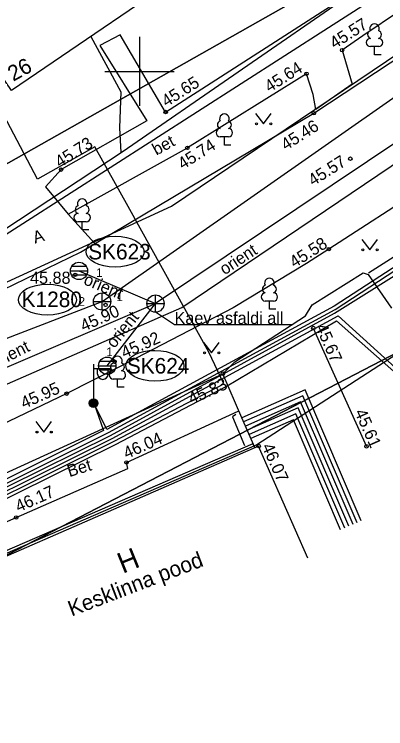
# Model space of a CAD drawing. Extents: x 640958 to 642190, y 6455812 to 6456715.
# Drawn here: x 641842.77 to 641864.23, y 6456062 to 6456103.3 of the extents above; entities that cross this region are included whole.
import ezdxf

# ---------------------------------------------------------------- set-up
doc = ezdxf.new("R2010")
doc.units = 0
for name, color, linetype in [('HALJASTUS', 7, 'Continuous'), ('HOONE', 7, 'Continuous'), ('HOONEDET', 7, 'Continuous'), ('KAEVU_NR', 7, 'Continuous'), ('KKAEV', 7, 'Continuous'), ('KORGUS', 7, 'Continuous'), ('KTRASS', 7, 'Continuous'), ('MOOTPIIR', 7, 'Continuous'), ('MPKAABEL', 7, 'Continuous'), ('PIIR', 7, 'Continuous'), ('POST', 7, 'Continuous'), ('PUU', 7, 'Continuous'), ('SITRASS', 7, 'Continuous'), ('SKKAEV', 7, 'Continuous'), ('SKTRASS', 7, 'Continuous'), ('TEE', 7, 'Continuous'), ('TORU_NR', 7, 'Continuous'), ('VORK', 7, 'Continuous'), ('VTRASS', 7, 'Continuous')]:
    doc.layers.add(name, color=color, linetype=linetype)

msp = doc.modelspace()

# ---------------------------------------------------------------- linework, layer by layer
at = {"layer": 'HALJASTUS'}
for p, q in [((641856.706, 6456097.568), (641857.169, 6456096.961)), ((641857.169, 6456096.961), (641857.615, 6456097.568)), ((641862.853, 6456090.286), (641863.317, 6456089.679)), ((641863.317, 6456089.679), (641863.762, 6456090.286)), ((641853.706, 6456084.332), (641854.169, 6456083.726)), ((641854.169, 6456083.726), (641854.615, 6456084.332)), ((641844.017, 6456079.757), (641844.481, 6456079.15)), ((641844.481, 6456079.15), (641844.926, 6456079.757))]:
    msp.add_line(p, q, dxfattribs=at)
for centre in [(641856.768, 6456096.961), (641857.597, 6456096.961), (641862.916, 6456089.679), (641863.744, 6456089.679), (641853.768, 6456083.726), (641854.597, 6456083.726), (641844.08, 6456079.15), (641844.908, 6456079.15)]:
    msp.add_circle(centre, 0.055, dxfattribs=at)
at = {"layer": 'HOONE'}
for p, q in [((641856.671, 6456078.245), (641855.915, 6456079.967)), ((641856.888, 6456078.341), (641839.679, 6456070.81)), ((641859.728, 6456071.85), (641856.888, 6456078.341))]:
    msp.add_line(p, q, dxfattribs=at)
for points in [[(641851.94, 6456110.142), (641854.215, 6456106.808), (641842.606, 6456098.889), (641840.139, 6456102.506)], [(641862.824, 6456074.009), (641859.588, 6456081.58), (641855.915, 6456079.967)], [(641862.585, 6456073.906), (641859.452, 6456081.237), (641856.019, 6456079.729)], [(641862.346, 6456073.804), (641859.316, 6456080.893), (641856.124, 6456079.491)], [(641862.107, 6456073.702), (641859.18, 6456080.549), (641856.229, 6456079.252)], [(641861.868, 6456073.6), (641859.044, 6456080.206), (641856.333, 6456079.014)], [(641861.629, 6456073.498), (641858.908, 6456079.862), (641856.438, 6456078.776)]]:
    msp.add_lwpolyline(points, dxfattribs=at)
at = {"layer": 'HOONEDET'}
msp.add_lwpolyline([(641838.578, 6456068.94), (641837.843, 6456070.381), (641856.582, 6456078.482)], dxfattribs=at)
at = {"layer": 'KAEVU_NR'}
for centre in [(641848.594, 6456089.576), (641844.683, 6456086.801), (641850.895, 6456082.978)]:
    msp.add_ellipse(centre, major_axis=(1.678, -0.009), ratio=0.531431, dxfattribs=at)
at = {"layer": 'KKAEV'}
for p, q in [((641847.842, 6456086.194), (641847.842, 6456087.194)), ((641850.93, 6456086.077), (641850.93, 6456087.077)), ((641847.342, 6456086.694), (641848.342, 6456086.694)), ((641850.43, 6456086.577), (641851.43, 6456086.577))]:
    msp.add_line(p, q, dxfattribs=at)
msp.add_lwpolyline([(641858.839, 6456085.346), (641852.024, 6456085.346), (641850.93, 6456086.077)], dxfattribs=at)
for centre in [(641847.842, 6456086.694), (641850.93, 6456086.577)]:
    msp.add_circle(centre, 0.5, dxfattribs=at)
at = {"layer": 'KORGUS'}
for centre in [(641861.712, 6456101.227), (641859.655, 6456099.862), (641851.515, 6456097.649), (641860.077, 6456097.585), (641852.769, 6456095.579), (641862.193, 6456094.951), (641845.472, 6456094.319), (641860.946, 6456089.725), (641846.292, 6456088.237), (641848.044, 6456086.499), (641860.051, 6456085.16), (641848.564, 6456083.217), (641854.823, 6456082.52), (641845.798, 6456081.367), (641856.888, 6456078.341), (641863.125, 6456078.321), (641849.252, 6456077.393), (641842.873, 6456074.206)]:
    msp.add_circle(centre, 0.1, dxfattribs=at)
at = {"layer": 'KTRASS'}
for p, q in [((641847.842, 6456086.694), (641892.493, 6456117.954)), ((641828.833, 6456079.35), (641847.842, 6456086.694))]:
    msp.add_line(p, q, dxfattribs=at)
at = {"layer": 'MOOTPIIR'}
msp.add_lwpolyline([(641699.376, 6456077.187), (641723.321, 6456044.256), (641768.111, 6456062.519), (641733.88, 6456100.45), (641738.29, 6456104.28), (641767.08, 6456072.45), (641775.887, 6456065.689), (641806.886, 6456078.329), (641829.91, 6456087.63), (641863.76, 6456106.8), (641894.192, 6456135.42), (641908.331, 6456113.974), (641895.575, 6456105.564), (641865.53, 6456084.07), (641856.78, 6456078.41), (641839.59, 6456070.96), (641834.69, 6456068.08), (641814.629, 6456059.162), (641624.805, 6455980.791)], dxfattribs=at)
at = {"layer": 'MPKAABEL'}
for points in [[(641837.827, 6456069.507), (641836.488, 6456073.084), (641848.32, 6456078.952), (641861.281, 6456086.015), (641871.107, 6456092.163), (641885.916, 6456102.548), (641893.822, 6456107.982), (641898.897, 6456111.566), (641907.375, 6456117.599), (641917.094, 6456124.364)], [(641915.593, 6456124.045), (641907.03, 6456118.09), (641898.55, 6456112.055), (641893.479, 6456108.474), (641892.773, 6456109.486), (641893.341, 6456108.343), (641885.573, 6456103.04), (641877.024, 6456097.006), (641870.772, 6456092.661), (641869.915, 6456094.045), (641870.599, 6456092.498), (641861.249, 6456086.43), (641848.108, 6456079.294), (641847.386, 6456080.775), (641847.925, 6456079.238), (641836.133, 6456073.354), (641822.452, 6456067.359), (641821.744, 6456069.324), (641822.223, 6456067.301), (641812.908, 6456063.223)], [(641837.827, 6456069.507), (641836.221, 6456073.174), (641848.217, 6456079.126), (641861.318, 6456086.242), (641870.884, 6456092.495), (641885.687, 6456102.876), (641893.593, 6456108.31), (641898.666, 6456111.892), (641907.145, 6456117.926), (641909.654, 6456119.675)], [(641837.827, 6456069.507), (641837.049, 6456072.917), (641848.531, 6456078.611), (641854.873, 6456081.939), (641854.004, 6456083.77), (641849.341, 6456092.181), (641847.422, 6456095.639), (641844.115, 6456093.773), (641841.36, 6456098.964), (641842.175, 6456099.521)], [(641837.827, 6456069.507), (641836.745, 6456072.988), (641848.426, 6456078.782), (641861.484, 6456085.857), (641871.195, 6456077.065)], [(641837.827, 6456069.507), (641837.305, 6456072.831), (641848.622, 6456078.433), (641854.97, 6456081.765), (641861.388, 6456085.57), (641871.137, 6456076.96), (641869.713, 6456075.055)]]:
    msp.add_lwpolyline(points, dxfattribs=at)
at = {"layer": 'PIIR'}
for points in [[(641947.25, 6456163.24), (641898.43, 6456129.71), (641889.59, 6456124.12), (641863.76, 6456106.8), (641829.91, 6456087.63), (641802.21, 6456076.44), (641775.69, 6456065.84), (641767.08, 6456072.45), (641745.37, 6456096.02), (641738.29, 6456104.28), (641733.88, 6456100.45), (641767.92, 6456062.73), (641743.56, 6456052.98), (641723.32, 6456044.89), (641699.14, 6456077.58)], [(641720.56, 6456021.4), (641724.52, 6456023.06), (641775.76, 6456043.37), (641804.24, 6456055.24), (641814.21, 6456059.34), (641834.69, 6456068.08), (641865.53, 6456084.07), (641884.97, 6456098.12), (641904.38, 6456112.51), (641923.66, 6456126.79)]]:
    msp.add_lwpolyline(points, dxfattribs=at)
for points in [[(641829.91, 6456087.63), (641863.76, 6456106.8), (641835.77, 6456141.26), (641801.26, 6456135.96)], [(641924.8, 6456076.27), (641904.38, 6456112.51), (641884.97, 6456098.12), (641892.51, 6456083.92), (641871.11, 6456077.28), (641865.53, 6456084.07), (641834.69, 6456068.08), (641846.38, 6456043.74), (641853.32, 6456048.14), (641858.77, 6456039.4), (641876.61, 6456049.51), (641892.05, 6456016.14), (641913.2, 6455970.52), (641921.45, 6455952.73), (641972.41, 6455991.8)]]:
    msp.add_lwpolyline(points, close=True, dxfattribs=at)
at = {"layer": 'POST'}
for p, q in [((641847.356, 6456081.069), (641847.356, 6456083.069)), ((641847.356, 6456082.819), (641848.356, 6456082.819)), ((641847.582, 6456082.498), (641847.582, 6456082.819)), ((641848.195, 6456082.498), (641848.195, 6456082.819)), ((641847.356, 6456080.819), (641847.356, 6456080.819))]:
    msp.add_line(p, q, dxfattribs=at)
for radius in [0.25, 0.225, 0.2, 0.175, 0.15, 0.125, 0.1, 0.075, 0.05, 0.025]:
    msp.add_circle((641847.354, 6456080.818), radius, dxfattribs=at)
msp.add_arc((641847.889, 6456082.498), 0.306, 180, 0, dxfattribs=at)
at = {"layer": 'PUU'}
for p, q in [((641863.828, 6456101.431), (641863.348, 6456101.431)), ((641863.588, 6456100.956), (641863.588, 6456101.431)), ((641863.968, 6456100.956), (641863.588, 6456100.956)), ((641855.15, 6456096.216), (641854.67, 6456096.216)), ((641854.91, 6456095.741), (641854.91, 6456096.216)), ((641855.29, 6456095.741), (641854.91, 6456095.741)), ((641846.929, 6456091.309), (641846.449, 6456091.309)), ((641846.689, 6456090.834), (641846.689, 6456091.309)), ((641847.069, 6456090.834), (641846.689, 6456090.834)), ((641857.751, 6456086.718), (641857.271, 6456086.718)), ((641857.511, 6456086.243), (641857.511, 6456086.718)), ((641857.891, 6456086.243), (641857.511, 6456086.243)), ((641848.969, 6456082.214), (641848.489, 6456082.214)), ((641848.729, 6456081.739), (641848.729, 6456082.214)), ((641849.109, 6456081.739), (641848.729, 6456081.739))]:
    msp.add_line(p, q, dxfattribs=at)
for centre, radius, start, end in [((641863.418, 6456102.128), 0.233, 109.0217, 253.1415), ((641863.588, 6456102.476), 0.277, 332.5799, 207.4201), ((641863.758, 6456102.128), 0.233, 286.8508, 70.9859), ((641863.351, 6456101.668), 0.238, 90.0016, 269.3953), ((641863.826, 6456101.668), 0.238, 270.6047, 89.9984), ((641854.91, 6456097.261), 0.277, 332.5799, 207.4201), ((641854.74, 6456096.913), 0.233, 109.0217, 253.1415), ((641855.08, 6456096.913), 0.233, 286.8508, 70.9859), ((641854.672, 6456096.453), 0.238, 90.0016, 269.3953), ((641855.147, 6456096.453), 0.238, 270.6047, 89.9984), ((641846.689, 6456092.354), 0.277, 332.5799, 207.4201), ((641846.519, 6456092.007), 0.233, 109.0217, 253.1415), ((641846.859, 6456092.007), 0.233, 286.8508, 70.9859), ((641846.452, 6456091.547), 0.238, 90.0016, 269.3953), ((641846.927, 6456091.547), 0.238, 270.6047, 89.9984), ((641857.511, 6456087.763), 0.277, 332.5799, 207.4201), ((641857.341, 6456087.416), 0.233, 109.0217, 253.1415), ((641857.681, 6456087.416), 0.233, 286.8508, 70.9859), ((641857.274, 6456086.956), 0.238, 90.0016, 269.3953), ((641857.749, 6456086.956), 0.238, 270.6047, 89.9984), ((641848.729, 6456083.259), 0.277, 332.5799, 207.4201), ((641848.559, 6456082.912), 0.233, 109.0217, 253.1415), ((641848.899, 6456082.912), 0.233, 286.8508, 70.9859), ((641848.491, 6456082.452), 0.238, 90.0016, 269.3953), ((641848.966, 6456082.452), 0.238, 270.6047, 89.9984)]:
    msp.add_arc(centre, radius, start, end, dxfattribs=at)
at = {"layer": 'SITRASS'}
for points in [[(641889.85, 6456121.06), (641860.93, 6456102.51), (641840.72, 6456089.57), (641839.87, 6456089.26)], [(641840.72, 6456089.57), (641841.29, 6456090.28), (641849.06, 6456095.39), (641869, 6456109.16), (641871.08, 6456109.67), (641875.85, 6456112.87), (641878.04, 6456113.9), (641888.08, 6456120.77), (641889.011, 6456120.532)], [(641791.437, 6456067.854), (641792.06, 6456068.57), (641796.181, 6456068.847), (641797.877, 6456068.882), (641803, 6456070.86), (641819.341, 6456077.63), (641833.045, 6456083.55), (641851.85, 6456092.205), (641890.74, 6456118.46)], [(641847.182, 6456102.01), (641848.93, 6456098.81), (641848.85, 6456096.74), (641848.929, 6456095.304)]]:
    msp.add_lwpolyline(points, dxfattribs=at)
at = {"layer": 'SKKAEV'}
for p, q in [((641846.937, 6456088.713), (641846.077, 6456088.713)), ((641846.007, 6456088.463), (641847.007, 6456088.463)), ((641846.937, 6456088.213), (641846.077, 6456088.213)), ((641847.643, 6456082.981), (641848.643, 6456082.981)), ((641848.573, 6456083.231), (641847.713, 6456083.231)), ((641848.573, 6456082.731), (641847.713, 6456082.731))]:
    msp.add_line(p, q, dxfattribs=at)
for centre in [(641846.507, 6456088.463), (641848.143, 6456082.981)]:
    msp.add_circle(centre, 0.5, dxfattribs=at)
at = {"layer": 'SKTRASS'}
for p in [(641898.805, 6456118.698), (641846.507, 6456088.463), (641817.55, 6456072.31), (641848.143, 6456082.981)]:
    msp.add_line(p, (641850.93, 6456086.577), dxfattribs=at)
msp.add_lwpolyline([(641855.572, 6456080.16), (641855.37, 6456080.018), (641856.067, 6456078.368)], dxfattribs=at)
at = {"layer": 'TEE'}
for p, q in [((641845.882, 6456091.748), (641847.427, 6456090.05)), ((641860.051, 6456085.16), (641863.125, 6456078.321)), ((641832.791, 6456072.442), (641854.823, 6456082.52))]:
    msp.add_line(p, q, dxfattribs=at)
for points in [[(641851.515, 6456097.649), (641862.385, 6456104.66), (641873.342, 6456112.022), (641887.451, 6456121.675), (641900.564, 6456130.764)], [(641842.143, 6456087.38), (641846.587, 6456089.55), (641860.077, 6456097.585), (641871.619, 6456105.219), (641882.328, 6456112.605), (641894.185, 6456120.779), (641905.659, 6456128.578)], [(641900.12, 6456127.563), (641885.729, 6456117.598), (641875.982, 6456110.86), (641862.903, 6456102.05), (641861.712, 6456101.227), (641862.305, 6456099.259), (641860.196, 6456097.803), (641860.032, 6456098.664), (641859.655, 6456099.862), (641852.769, 6456095.579)], [(641851.515, 6456097.649), (641848.881, 6456102.103), (641847.717, 6456101.502), (641850.419, 6456097.145), (641845.472, 6456094.319), (641844.58, 6456093.328), (641845.882, 6456091.748), (641852.769, 6456095.579)], [(641881.154, 6456089.729), (641876.417, 6456096.635), (641874.845, 6456097.25), (641873.967, 6456097.33), (641872.153, 6456096.961), (641860.946, 6456089.725), (641859.662, 6456088.89), (641855.42, 6456086.332), (641848.772, 6456082.878)], [(641875.728, 6456096.589), (641868.328, 6456091.575), (641863.248, 6456088.326)], [(641855.916, 6456079.97), (641854.823, 6456082.52), (641855.519, 6456083.202), (641859.605, 6456085.875), (641859.989, 6456086.493), (641862.938, 6456088.362), (641863.223, 6456088.26), (641864.575, 6456086.301)], [(641848.772, 6456082.878), (641845.798, 6456081.367), (641838.598, 6456077.929), (641820.845, 6456070.137), (641813.632, 6456066.762)], [(641833.775, 6456070.18), (641842.873, 6456074.206), (641849.325, 6456077.039), (641849.252, 6456077.393), (641855.706, 6456080.346)]]:
    msp.add_lwpolyline(points, dxfattribs=at)
at = {"layer": 'VORK'}
for p, q in [((641850, 6456102), (641850, 6456098)), ((641848, 6456100), (641852, 6456100))]:
    msp.add_line(p, q, dxfattribs=at)
at = {"layer": 'VTRASS'}
msp.add_lwpolyline([(641804.219, 6456065.231), (641852.46, 6456086.34), (641909.032, 6456124.58)], dxfattribs=at)

# ---------------------------------------------------------------- texts
at = {"layer": 'HOONE'}
for s, height, rotation, p in [('26', 0.9, 28.9944, (641842.706, 6456099.395)), ('Kesklinna pood', 0.9, 20.9186, (641846.079, 6456068.478)), ('H', 1.2, 22.129, (641849.035, 6456070.95))]:
    msp.add_text(s, height=height, rotation=rotation, dxfattribs=at).set_placement(p)
at = {"layer": 'KAEVU_NR'}
for s, p in [('SK623', (641847.041, 6456089.126)), ('K1280', (641843.195, 6456086.369)), ('SK624', (641849.275, 6456082.528))]:
    msp.add_text(s, height=0.9, dxfattribs=at).set_placement(p)
at = {"layer": 'KKAEV'}
msp.add_text('Kaev asfaldi all', height=0.7, dxfattribs=at).set_placement((641852.029, 6456085.393))
at = {"layer": 'KORGUS'}
for s, rotation, p in [('45.57', 32.4431, (641861.281, 6456101.278)), ('45.64', 32.4431, (641857.515, 6456098.76)), ('45.65', 32.4431, (641851.56, 6456097.918)), ('45.46', 32.4431, (641858.462, 6456095.401)), ('45.73', 32.4431, (641845.4, 6456094.406)), ('45.74', 32.4431, (641852.5, 6456094.295)), ('45.57', 32.4431, (641860.033, 6456093.344)), ('45.58', 32.4431, (641858.953, 6456088.611)), ('45.90', 23.8851, (641846.773, 6456084.941)), ('45.67', 293.9434, (641860.16, 6456085.231)), ('45.92', 23.9434, (641849.128, 6456083.393)), ('45.83', 23.9434, (641853.008, 6456080.723)), ('45.95', 23.9434, (641843.325, 6456080.479)), ('45.61', 293.9434, (641862.423, 6456080.302)), ('46.04', 23.9434, (641849.259, 6456077.58)), ('46.07', 293.9434, (641857.059, 6456078.319)), ('46.17', 23.9434, (641843.014, 6456074.498))]:
    msp.add_text(s, height=0.7, rotation=rotation, dxfattribs=at).set_placement(p)
msp.add_text('45.88', height=0.7, dxfattribs=at).set_placement((641843.677, 6456087.718))
at = {"layer": 'SKTRASS'}
for rotation, p in [(336.9737, (641846.718, 6456087.716)), (51.3379, (641848.551, 6456083.948)), (26.7662, (641841.638, 6456082.806))]:
    msp.add_text('orient', height=0.7, rotation=rotation, dxfattribs=at).set_placement(p)
at = {"layer": 'TEE'}
for s, rotation, p in [('bet', 28.6216, (641850.977, 6456095.121)), ('A', 17.162, (641843.962, 6456090.038)), ('Bet', 17.162, (641845.951, 6456076.539))]:
    msp.add_text(s, height=0.7, rotation=rotation, dxfattribs=at).set_placement(p)
at = {"layer": 'TORU_NR'}
for s, p in [('1', (641847.498, 6456088.114)), ('1', (641848.673, 6456086.715)), ('2', (641846.484, 6456086.445)), ('1', (641848.085, 6456083.536))]:
    msp.add_text(s, height=0.5, dxfattribs=at).set_placement(p)
at = {"layer": 'VTRASS'}
msp.add_text('orient', height=0.7, rotation=33.2856, dxfattribs=at).set_placement((641854.92, 6456088.202))

doc.saveas('drawing.dxf')
